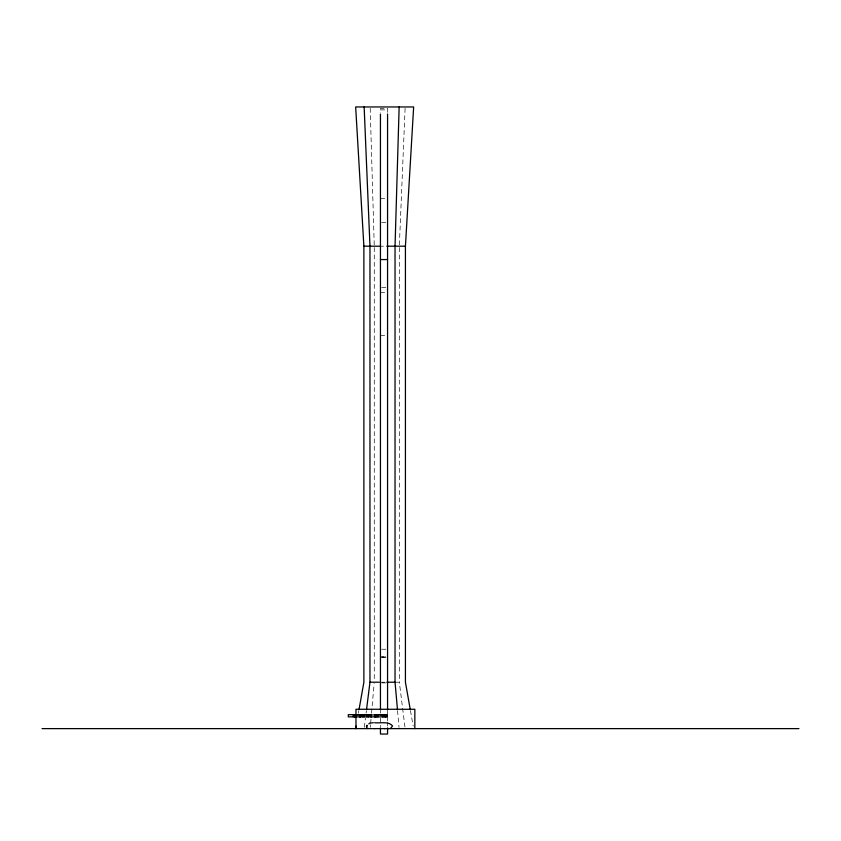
<?xml version="1.0" encoding="UTF-8"?>
<svg xmlns="http://www.w3.org/2000/svg" width="841" height="841" viewBox="0 0 841 841"><rect width="100%" height="100%" fill="white"/><g stroke="black" fill="none" stroke-linecap="round" stroke-linejoin="round"><path stroke-width="0.63" stroke-dasharray="4.21 3.15" d="M399.391 244.889L405.099 108.247M370.271 727.328L370.492 724.753M370.608 723.47L371.07 718.309M371.522 713.147L374.15 683.502M364.311 727.328L365.446 718.309M366.087 713.147L366.413 710.571M358.403 713.147L358.855 710.571M380.447 109.908L387.564 109.908M380.447 198.623L386.376 198.623M381.635 222.592L386.376 222.592M379.28 246.192L384.652 246.192M381.635 287.475L386.376 287.475M380.447 292.321L386.376 292.321M380.447 335.475L386.376 335.475M381.635 649.241L386.376 649.241M381.635 656.895L386.376 656.895L380.447 656.968M381.635 657.326L386.376 657.326M381.425 682.209L384.652 682.209M396.111 682.209L399.338 682.209L404.994 727.328M381.635 682.892L386.376 682.892M410.45 710.571L413.183 726.046M397.551 710.571L399.033 727.328M370.198 108.247L374.266 246.192M399.338 247.506L399.338 682.209M387.564 112.337L387.564 108.51L380.447 108.51L380.447 112.337M387.564 710.203L387.564 720.884M387.564 722.177L387.564 726.046M380.447 710.203L380.447 713.147M380.447 718.014L380.447 726.719M374.266 247.506L374.266 679.581"/><path stroke-width="1.26" d="M399.149 106.954L395.039 246.192L395.039 682.209L397.436 709.278M410.219 709.278L405.425 682.209L405.425 246.192L413.646 106.954L355.659 106.954L363.88 246.192L363.88 682.209L359.086 709.278M366.571 709.278L369.966 682.209L369.966 246.192L364.153 106.954M366.529 726.866L366.918 725.215M355.659 728.621L356.111 726.046M384.884 728.621L384.348 728.621M368.81 723.901L369.756 723.081L373.404 722.745M390.329 728.621L392.579 725.972C388.637 721.042 380.437 723.376 374.644 722.745M388.143 728.621L387.533 728.621M363.88 246.192L379.28 246.192M386.797 246.192L405.425 246.192M380.447 259.554L387.564 259.554M369.966 682.209L379.28 682.209M386.797 682.209L395.039 682.209M355.669 714.966L375.528 714.966M379.627 714.966L387.396 714.966M387.396 716.868L348.3 716.868L348.3 714.671L359.685 714.671L359.685 716.868M42.05 728.621L798.95 728.621M374.781 728.621L374.413 728.621M367.885 728.621L367.559 727.907M414.844 728.621L414.844 709.268L355.974 709.268L355.974 728.621M387.564 114.071L387.564 709.289M387.564 727.896L387.564 734.046L380.447 734.046L380.447 727.896M387.018 714.966L387.018 716.868M385.683 716.868L385.683 714.671L375.097 714.671L375.097 716.868M385.104 714.671L385.104 716.868M383.916 714.671L383.916 716.868M382.55 714.671L382.55 716.868M380.447 114.071L380.447 709.289M378.019 714.671L378.019 716.868M376.873 714.671L376.873 716.868M375.759 714.671L375.759 716.868M374.844 714.966L374.844 716.868M371.301 716.868L371.301 714.671L360.158 714.671L360.158 716.868M370.892 714.671L370.892 716.868M368.537 714.671L368.537 716.868M367.065 714.671L367.065 716.868M364.185 714.671L364.185 716.868M362.944 714.671L362.944 716.868M360.642 714.671L360.642 716.868M354.849 714.671L354.849 716.868M354.503 714.671L354.503 716.868M353.273 714.671L353.167 716.868M366.75 725.625L366.508 726.887L366.75 725.625"/></g></svg>
